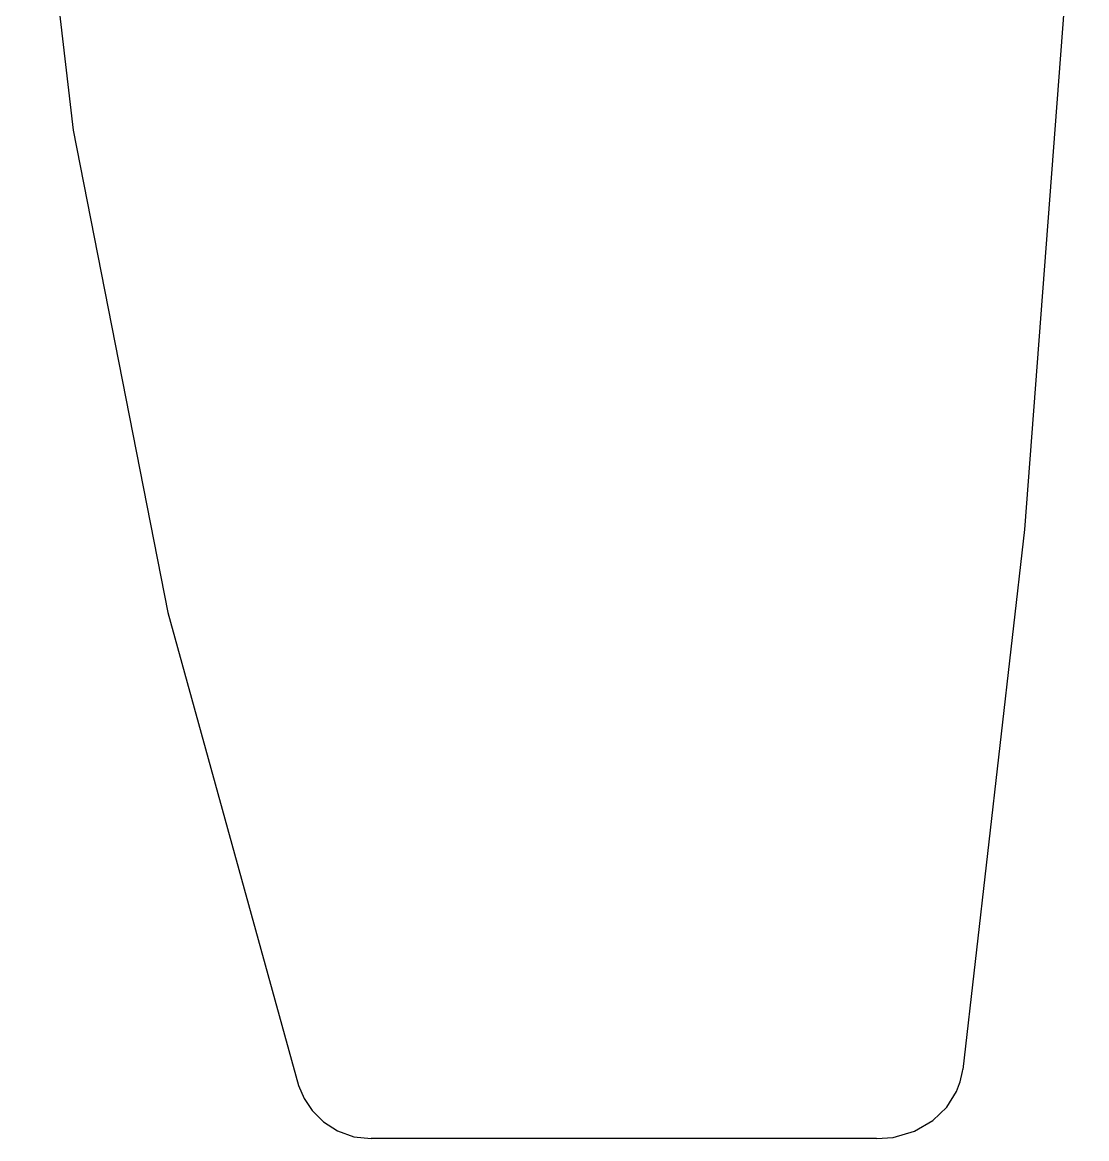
# Model space of a CAD drawing. Extents: x 1551 to 113148, y -1700 to 77018.
# Drawn here: x 13604.54 to 13625.53, y 23836.77 to 23858.78 of the extents above; entities that cross this region are included whole.
import ezdxf

# ---------------------------------------------------------------- set-up
doc = ezdxf.new("R2010")
doc.units = 0
doc.header["$LTSCALE"] = 500
doc.header["$MEASUREMENT"] = 0
doc.linetypes.add('CENTER', pattern=[3, 2.5, -0.25, 0, -0.25])
doc.layers.get('0').update_dxf_attribs({"linetype": 'CONTINUOUS'})

# ---------------------------------------------------------------- blocks, each defined once
blk = doc.blocks.new('platform_top')
at = {"linetype": 'Continuous'}
for q in [(-9528.404, 2055.678), (-9518.437, 2055.678)]:
    blk.add_line((-9528.404, 2055.678), q, dxfattribs=at)
for points in [[(-9528.403, 2055.678), (-9528.728, 2055.652), (-9529.154, 2055.528), (-9529.512, 2055.322), (-9529.789, 2055.055), (-9529.979, 2054.746), (-9530.039, 2054.591)], [(-9517.007, 2054.631), (-9517.115, 2054.887), (-9517.273, 2055.125), (-9517.495, 2055.346), (-9517.777, 2055.526), (-9518.095, 2055.639), (-9518.437, 2055.678)], [(-9530.039, 2054.591), (-9530.049, 2054.558), (-9530.095, 2054.357), (-9530.102, 2054.312)], [(-9511.56, 2027.232), (-9512.562, 2035.791), (-9514.43, 2045.307), (-9517.007, 2054.631)], [(-9532.547, 2011.259), (-9532.547, 2022.098), (-9532.138, 2032.915), (-9531.322, 2043.667), (-9530.102, 2054.312)]]:
    blk.add_lwpolyline(points, dxfattribs=at)

msp = doc.modelspace()

# ---------------------------------------------------------------- block references
at = {"linetype": 'CENTER', "rotation": 180}
msp.add_blockref('platform_top', (4092.981, 25892.444), dxfattribs=at)

doc.saveas('drawing.dxf')
